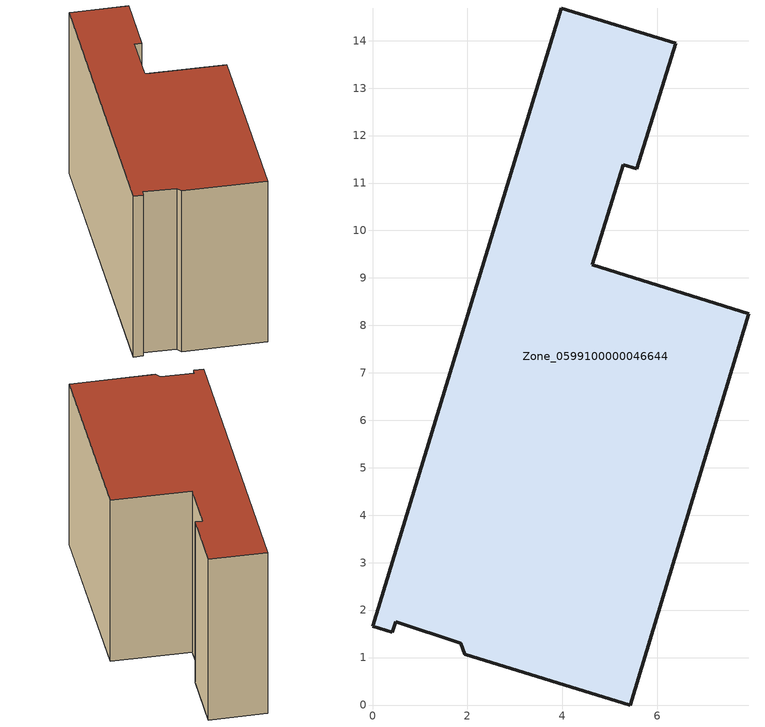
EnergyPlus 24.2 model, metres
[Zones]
Zone_0599100000046644
 floor ground (C_G): 0,1.66 3.98,14.69 6.39,13.95 5.57,11.3 5.28,11.39 4.63,9.28 7.93,8.25 5.43,0 1.95,1.06 1.86,1.3 0.49,1.75 0.41,1.53 z0
 wall outside (C_F): 3.98,14.69 0,1.66 0.41,1.53 0.49,1.75 1.86,1.3 1.95,1.06 5.43,0 7.93,8.25 4.63,9.28 5.28,11.39 5.57,11.3 6.39,13.95 3.98,14.69 z0:8.07
 roof outside (C_R): 0.41,1.53 0.49,1.75 1.86,1.3 1.95,1.06 5.43,0 7.93,8.25 4.63,9.28 5.28,11.39 5.57,11.3 6.39,13.95 3.98,14.69 0,1.66 z8.07
[BUILDING]
Pand.0599100000046644: North Axis=0; Terrain=City; Loads Convergence Tolerance Value=0.04; Temperature Convergence Tolerance Value=0.4; Solar Distribution=FullExterior; Maximum Number of Warmup Days=25; Minimum Number of Warmup Days=1
[Site:Location]
Rotterdam.The.Hague.AP_ZH_NLD Design_Conditions: Latitude=51.96; Longitude=4.45; Time Zone=1; Elevation=-4.5
[SITE:GROUNDTEMPERATURE:BUILDINGSURFACE]
18, 18, 18, 18, 18, 18, 18, 18, 18, 18, 18, 18
[MATERIAL] Thermal Absorptance=0.9; Solar Absorptance=0.7; Visible Absorptance=0.7
Name | Roughness | Thickness | Conductivity | Density | Specific Heat
G.TC.1975-1991 | MediumSmooth | 0.15 | 0.288461 | 540 | 1210
F.TC.1975-1991 | Rough | 0.3 | 0.230769 | 1920 | 840
R.TC.1975-1991 | MediumRough | 0.2 | 0.153846 | 1500 | 1000
[CONSTRUCTION]
C_G: G.TC.1975-1991
C_F: F.TC.1975-1991
C_R: R.TC.1975-1991
[ZONE]
Zone_0599100000046644: Type=1; Multiplier=1; Ceiling Height=Autocalculate; Volume=Autocalculate; Floor Area=autocalculate; Part of Total Floor Area=Yes
[ZONEINFILTRATION:DESIGNFLOWRATE]
Infil_Zone_0599100000046644: Zone or ZoneList or Space or SpaceList=Zone_0599100000046644; Schedule=AlwaysOn; Design Flow Rate Calculation Method=Flow/Area; Flow Rate per Floor Area=0.003; Constant Term Coefficient=1; Temperature Term Coefficient=0; Velocity Term Coefficient=0; Velocity Squared Term Coefficient=0
[HVACTEMPLATE:ZONE:IDEALLOADSAIRSYSTEM]
Zone_0599100000046644: Maximum Heating Supply Air Temperature=50; Minimum Cooling Supply Air Temperature=13; Maximum Heating Supply Air Humidity Ratio=0.0156; Minimum Cooling Supply Air Humidity Ratio=0.0077; Heating Limit=NoLimit; Cooling Limit=NoLimit; Dehumidification Control Type=ConstantSensibleHeatRatio; Cooling Sensible Heat Ratio=0.7; Dehumidification Setpoint=60; Humidification Control Type=None; Humidification Setpoint=30; Outdoor Air Method=None; Outdoor Air Flow Rate per Person=0.00944; Outdoor Air Flow Rate per Zone Floor Area=0; Outdoor Air Flow Rate per Zone=0; Demand Controlled Ventilation Type=None; Outdoor Air Economizer Type=NoEconomizer; Heat Recovery Type=None; Sensible Heat Recovery Effectiveness=0.7; Latent Heat Recovery Effectiveness=0.65
[ZONECONTROL:THERMOSTAT]
ThermostatControl_Zone_0599100000046644: Zone or ZoneList=Zone_0599100000046644; Control Type Schedule=DualSetpointControlType; Control 1=Thermostat_Zone_0599100000046644; Temperature Difference Between Cutout And Setpoint=0
[THERMOSTATSETPOINT:DUALSETPOINT]
Thermostat_Zone_0599100000046644: Heating Setpoint Temperature Schedule=HeatingSetpoint_Zone_0599100000046644; Cooling Setpoint Temperature Schedule=CoolingSetpoint_Zone_0599100000046644
[SCHEDULE:COMPACT]
HeatingSetpoint_Zone_0599100000046644: Through: 12/31, For: AllDays, Until: 24:00, 21
CoolingSetpoint_Zone_0599100000046644: Through: 12/31, For: AllDays, Until: 24:00, 24
DualSetpointControlType: Through: 12/31, For: AllDays, Until: 24:00, 4
AlwaysOn: Through: 12/31, For: AllDays, Until: 24:00, 1
